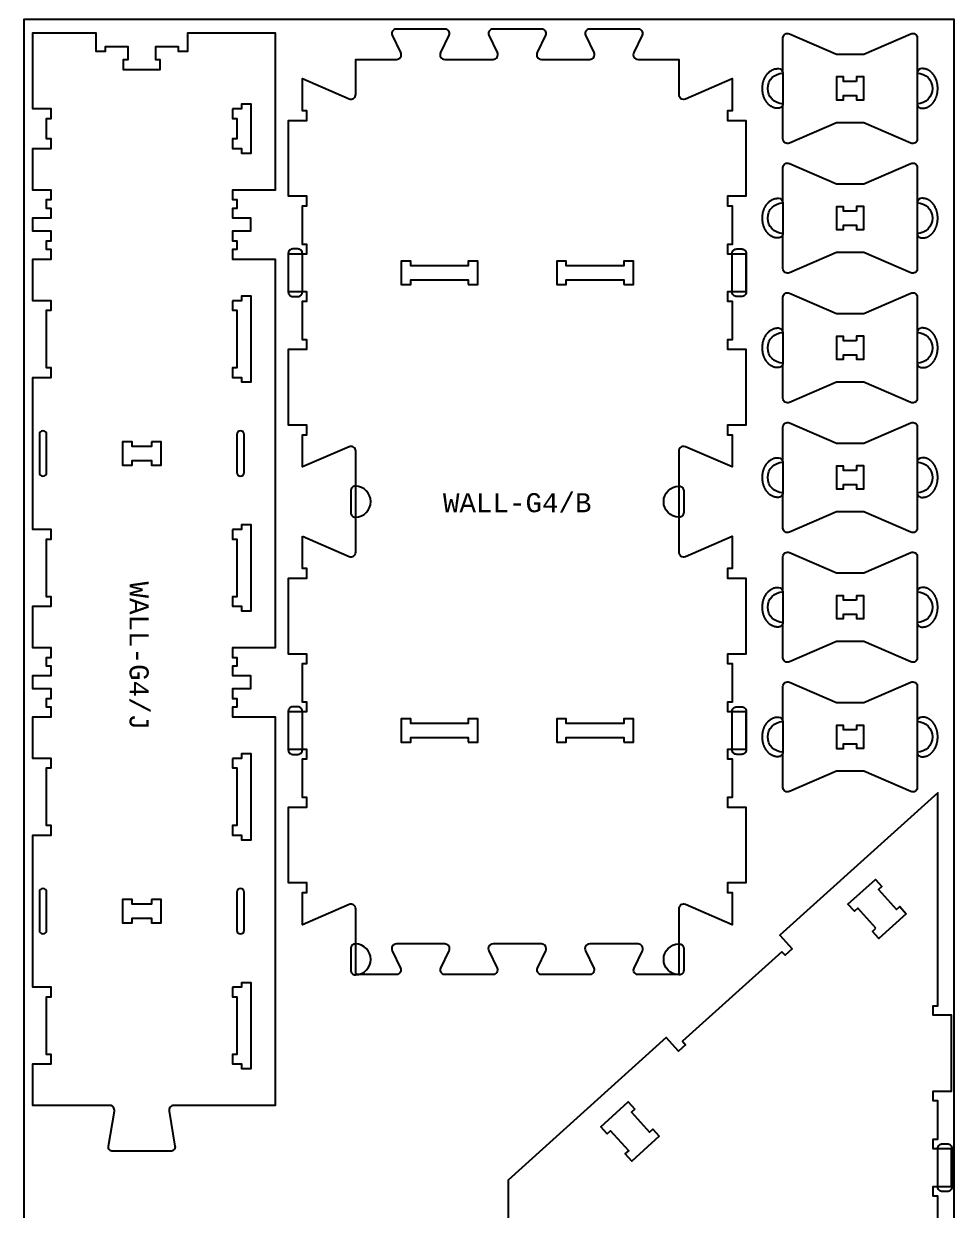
# Model space of a CAD drawing. Extents: x 0 to 12772, y 0 to 23683.
# Drawn here: x 5063 to 6283, y 2170 to 3725 of the extents above; entities that cross this region are included whole.
import ezdxf

# ---------------------------------------------------------------- set-up
doc = ezdxf.new("R2010")
doc.units = 0
for name, color, linetype in [('0_SHEET_SPRUCEPLY_2440X122', 1, 'CONTINUOUS'), ('1_ANYTOOL_1MMDEEP_LABELS_S', 2, 'CONTINUOUS'), ('3_ANYTOOL_CUTTHROUGH_INSID', 4, 'CONTINUOUS'), ('4_ANYTOOL_CUTTHROUGH_OUTSI', 5, 'CONTINUOUS'), ('5_ANYTOOL_HALF_MILL_9MM_IN', 3, 'CONTINUOUS')]:
    doc.layers.add(name, color=color, linetype=linetype)
doc.styles.add('MONOTXT_REGULAR', font='')
doc.styles.get('MONOTXT_REGULAR').set_extended_font_data('Monotxt')

msp = doc.modelspace()

# ---------------------------------------------------------------- linework, layer by layer
at = {"layer": '0_SHEET_SPRUCEPLY_2440X122'}
msp.add_lwpolyline([(5063, 1290.9), (6283, 1290.9), (6283, 3730.9), (5063, 3730.9)], close=True, dxfattribs=at)
at = {"layer": '3_ANYTOOL_CUTTHROUGH_INSID'}
for points in [[(6154.9, 3649.8), (6137.9, 3649.8), (6137.9, 3655.5), (6128.4, 3655.5), (6128.4, 3625.5), (6137.9, 3625.5), (6137.9, 3631.3), (6154.9, 3631.3), (6154.9, 3625.6), (6164.4, 3625.6), (6164.4, 3655.6), (6154.9, 3655.6)], [(5336.5, 3613.8), (5336.5, 3601.3), (5342.5, 3601.3), (5342.5, 3574.3), (5336.5, 3574.3), (5336.5, 3561.8), (5348.5, 3561.8), (5348.5, 3555.8), (5361, 3555.8), (5361, 3619.8), (5348.5, 3619.8), (5348.5, 3613.8)], [(6154.9, 3479.8), (6137.9, 3479.8), (6137.9, 3485.5), (6128.4, 3485.5), (6128.4, 3455.5), (6137.9, 3455.5), (6137.9, 3461.3), (6154.9, 3461.3), (6154.9, 3455.6), (6164.4, 3455.6), (6164.4, 3485.6), (6154.9, 3485.6)], [(5645.8, 3383.6), (5658.3, 3383.6), (5658.3, 3414.1), (5645.8, 3414.1), (5645.8, 3408.1), (5570.3, 3408.1), (5570.3, 3414.1), (5557.8, 3414.1), (5557.8, 3383.6), (5570.3, 3383.6), (5570.3, 3389.6), (5645.8, 3389.6)], [(5849.8, 3383.6), (5862.3, 3383.6), (5862.3, 3414.1), (5849.8, 3414.1), (5849.8, 3408.1), (5774.3, 3408.1), (5774.3, 3414.1), (5761.8, 3414.1), (5761.8, 3383.6), (5774.3, 3383.6), (5774.3, 3389.6), (5849.8, 3389.6)], [(5336.5, 3362.3), (5336.5, 3349.8), (5342.5, 3349.8), (5342.5, 3274.3), (5336.5, 3274.3), (5336.5, 3261.8), (5348.5, 3261.8), (5348.5, 3255.8), (5361, 3255.8), (5361, 3368.3), (5348.5, 3368.3), (5348.5, 3362.3)], [(6154.9, 3309.8), (6137.9, 3309.8), (6137.9, 3315.5), (6128.4, 3315.5), (6128.4, 3285.5), (6137.9, 3285.5), (6137.9, 3291.3), (6154.9, 3291.3), (6154.9, 3285.6), (6164.4, 3285.6), (6164.4, 3315.6), (6154.9, 3315.6)], [(5230.5, 3177.3), (5230.5, 3171.3), (5205, 3171.3), (5205, 3177.3), (5192.5, 3177.3), (5192.5, 3146.8), (5205, 3146.8), (5205, 3152.8), (5230.5, 3152.8), (5230.5, 3146.8), (5243, 3146.8), (5243, 3177.3)], [(6154.9, 3139.8), (6137.9, 3139.8), (6137.9, 3145.5), (6128.4, 3145.5), (6128.4, 3115.5), (6137.9, 3115.5), (6137.9, 3121.3), (6154.9, 3121.3), (6154.9, 3115.6), (6164.4, 3115.6), (6164.4, 3145.6), (6154.9, 3145.6)], [(5336.5, 3062.3), (5336.5, 3049.8), (5342.5, 3049.8), (5342.5, 2974.3), (5336.5, 2974.3), (5336.5, 2961.8), (5348.5, 2961.8), (5348.5, 2955.8), (5361, 2955.8), (5361, 3068.3), (5348.5, 3068.3), (5348.5, 3062.3)], [(6154.9, 2969.8), (6137.9, 2969.8), (6137.9, 2975.5), (6128.4, 2975.5), (6128.4, 2945.5), (6137.9, 2945.5), (6137.9, 2951.3), (6154.9, 2951.3), (6154.9, 2945.6), (6164.4, 2945.6), (6164.4, 2975.6), (6154.9, 2975.6)], [(5645.8, 2783.6), (5658.3, 2783.6), (5658.3, 2814.1), (5645.8, 2814.1), (5645.8, 2808.1), (5570.3, 2808.1), (5570.3, 2814.1), (5557.8, 2814.1), (5557.8, 2783.6), (5570.3, 2783.6), (5570.3, 2789.6), (5645.8, 2789.6)], [(5849.8, 2783.6), (5862.3, 2783.6), (5862.3, 2814.1), (5849.8, 2814.1), (5849.8, 2808.1), (5774.3, 2808.1), (5774.3, 2814.1), (5761.8, 2814.1), (5761.8, 2783.6), (5774.3, 2783.6), (5774.3, 2789.6), (5849.8, 2789.6)], [(6154.9, 2799.8), (6137.9, 2799.8), (6137.9, 2805.5), (6128.4, 2805.5), (6128.4, 2775.5), (6137.9, 2775.5), (6137.9, 2781.3), (6154.9, 2781.3), (6154.9, 2775.6), (6164.4, 2775.6), (6164.4, 2805.6), (6154.9, 2805.6)], [(5336.5, 2762.3), (5336.5, 2749.8), (5342.5, 2749.8), (5342.5, 2674.3), (5336.5, 2674.3), (5336.5, 2661.8), (5348.5, 2661.8), (5348.5, 2655.8), (5361, 2655.8), (5361, 2768.3), (5348.5, 2768.3), (5348.5, 2762.3)], [(6180.2, 2539.6), (6156.4, 2566), (6152, 2562), (6143.6, 2571.3), (6179.7, 2603.7), (6188, 2594.5), (6183.6, 2590.4), (6207.3, 2564.1), (6211.8, 2568.1), (6220.1, 2558.8), (6184.1, 2526.3), (6175.7, 2535.6)], [(5230.5, 2577.3), (5230.5, 2571.3), (5205, 2571.3), (5205, 2577.3), (5192.5, 2577.3), (5192.5, 2546.8), (5205, 2546.8), (5205, 2552.8), (5230.5, 2552.8), (5230.5, 2546.8), (5243, 2546.8), (5243, 2577.3)], [(5336.5, 2462.3), (5336.5, 2449.8), (5342.5, 2449.8), (5342.5, 2374.3), (5336.5, 2374.3), (5336.5, 2361.8), (5348.5, 2361.8), (5348.5, 2355.8), (5361, 2355.8), (5361, 2468.3), (5348.5, 2468.3), (5348.5, 2462.3)], [(5864, 2302.7), (5859.6, 2298.7), (5883.3, 2272.3), (5887.8, 2276.3), (5896.1, 2267), (5860.1, 2234.6), (5851.7, 2243.9), (5856.2, 2247.9), (5832.4, 2274.3), (5828, 2270.3), (5819.6, 2279.5), (5855.6, 2312)]]:
    msp.add_lwpolyline(points, close=True, dxfattribs=at)
for points in [[(5083.5, 3187), (5083.5, 3137, 1), (5093, 3137), (5093, 3187, 1)], [(5342.5, 3187), (5342.5, 3137, 1), (5352, 3137), (5352, 3187, 1)], [(5083.5, 2587), (5083.5, 2537, 1), (5093, 2537), (5093, 2587, 1)], [(5342.5, 2587), (5342.5, 2537, 1), (5352, 2537), (5352, 2587, 1)]]:
    msp.add_lwpolyline(points, format="xyb", close=True, dxfattribs=at)
at = {"layer": '4_ANYTOOL_CUTTHROUGH_OUTSI'}
for points in [[(5428.3, 3053.5), (5489.6, 3027, 0.539734), (5498.3, 3032.7), (5498.3, 3165.1, 0.539734), (5489.6, 3170.8), (5428.3, 3144.3), (5428.3, 3186.6), (5434.3, 3186.6), (5434.3, 3199.1), (5410.3, 3199.1), (5410.3, 3298.6), (5434.3, 3298.6), (5434.3, 3311.1), (5428.3, 3311.1), (5428.3, 3361.6), (5434.3, 3361.6), (5434.3, 3374.1), (5410.3, 3374.1), (5410.3, 3423.6), (5434.3, 3423.6), (5434.3, 3436.1), (5428.3, 3436.1), (5428.3, 3486.6), (5434.3, 3486.6), (5434.3, 3499.1), (5410.3, 3499.1), (5410.3, 3598.6), (5434.3, 3598.6), (5434.3, 3611.1), (5428.3, 3611.1), (5428.3, 3653.5), (5489.6, 3627), (5489.6, 3627, 0.539734), (5498.3, 3632.7), (5498.3, 3678.6), (5551.7, 3678.6), (5551.7, 3678.6, 0.551268), (5557.3, 3687.6), (5546.5, 3710.4, -0.551268), (5551.6, 3718.6), (5615, 3718.6, -0.551268), (5620.2, 3710.4), (5609.4, 3687.6, 0.551268), (5615, 3678.6), (5678.4, 3678.6, 0.551268), (5684, 3687.6), (5673.2, 3710.4, -0.551268), (5678.3, 3718.6), (5741.7, 3718.6, -0.551268), (5746.9, 3710.4), (5736.1, 3687.6, 0.551268), (5741.7, 3678.6), (5805.1, 3678.6, 0.551268), (5810.7, 3687.6), (5799.9, 3710.4, -0.551268), (5805, 3718.6), (5868.4, 3718.6, -0.551268), (5873.6, 3710.4), (5862.8, 3687.6, 0.551268), (5868.4, 3678.6), (5921.8, 3678.6), (5921.8, 3632.7), (5921.8, 3632.7, 0.539734), (5930.5, 3627), (5991.8, 3653.5), (5991.8, 3611.1), (5985.8, 3611.1), (5985.8, 3598.6), (6009.8, 3598.6), (6009.8, 3499.1), (5985.8, 3499.1), (5985.8, 3486.6), (5991.8, 3486.6), (5991.8, 3436.1), (5985.8, 3436.1), (5985.8, 3423.6), (6009.8, 3423.6), (6009.8, 3374.1), (5985.8, 3374.1), (5985.8, 3361.6), (5991.8, 3361.6), (5991.8, 3311.1), (5985.8, 3311.1), (5985.8, 3298.6), (6009.8, 3298.6), (6009.8, 3199.1), (5985.8, 3199.1), (5985.8, 3186.6), (5991.8, 3186.6), (5991.8, 3144.3), (5930.5, 3170.8), (5930.5, 3170.8, 0.539734), (5921.8, 3165.1), (5921.8, 3032.7, 0.539734), (5930.5, 3027), (5991.8, 3053.5), (5991.8, 3011.1), (5985.8, 3011.1), (5985.8, 2998.6), (6009.8, 2998.6), (6009.8, 2899.1), (5985.8, 2899.1), (5985.8, 2886.6), (5991.8, 2886.6), (5991.8, 2836.1), (5985.8, 2836.1), (5985.8, 2823.6), (6009.8, 2823.6), (6009.8, 2774.1), (5985.8, 2774.1), (5985.8, 2761.6), (5991.8, 2761.6), (5991.8, 2711.1), (5985.8, 2711.1), (5985.8, 2698.6), (6009.8, 2698.6), (6009.8, 2599.1), (5985.8, 2599.1), (5985.8, 2586.6), (5991.8, 2586.6), (5991.8, 2544.3), (5930.5, 2570.8), (5930.5, 2570.8, 0.539734), (5921.8, 2565.1), (5921.8, 2479.1), (5868.4, 2479.1), (5868.4, 2479.1, -0.551268), (5863.2, 2487.4), (5874.1, 2510.2, 0.551268), (5868.4, 2519.1), (5805, 2519.1, 0.551268), (5799.4, 2510.2), (5810.3, 2487.4, -0.551268), (5805.1, 2479.1), (5741.7, 2479.1, -0.551268), (5736.5, 2487.4), (5747.4, 2510.2, 0.551268), (5741.7, 2519.1), (5678.3, 2519.1, 0.551268), (5672.7, 2510.2), (5683.6, 2487.4, -0.551268), (5678.4, 2479.1), (5615, 2479.1, -0.551268), (5609.8, 2487.4), (5620.7, 2510.2, 0.551268), (5615, 2519.1), (5551.6, 2519.1, 0.551268), (5546, 2510.2), (5556.9, 2487.4, -0.551268), (5551.7, 2479.1), (5498.3, 2479.1), (5498.3, 2565.1), (5498.3, 2565.1, 0.539734), (5489.6, 2570.8), (5428.3, 2544.3), (5428.3, 2586.6), (5434.3, 2586.6), (5434.3, 2599.1), (5410.3, 2599.1), (5410.3, 2698.6), (5434.3, 2698.6), (5434.3, 2711.1), (5428.3, 2711.1), (5428.3, 2761.6), (5434.3, 2761.6), (5434.3, 2774.1), (5410.3, 2774.1), (5410.3, 2823.6), (5434.3, 2823.6), (5434.3, 2836.1), (5428.3, 2836.1), (5428.3, 2886.6), (5434.3, 2886.6), (5434.3, 2899.1), (5410.3, 2899.1), (5410.3, 2998.6), (5434.3, 2998.6), (5434.3, 3011.1), (5428.3, 3011.1), (5428.3, 3053.5)], [(5180.4, 2305), (5180.3, 2305.2), (5180.2, 2305.4), (5180.1, 2305.6), (5179.9, 2305.7), (5179.8, 2305.9), (5179.7, 2306), (5179.5, 2306.2), (5179.5, 2306.2), (5179.4, 2306.3), (5179.3, 2306.4), (5179.2, 2306.5), (5179.1, 2306.6), (5179, 2306.6), (5179, 2306.7), (5178.9, 2306.7), (5178.8, 2306.8), (5178.8, 2306.8), (5178.7, 2306.8), (5178.6, 2306.9), (5178.6, 2306.9), (5178.5, 2307), (5178.4, 2307), (5178.3, 2307), (5178.3, 2307.1), (5178.2, 2307.1), (5178.1, 2307.1), (5178, 2307.2), (5177.9, 2307.2), (5177.9, 2307.2), (5177.8, 2307.2), (5177.8, 2307.2), (5177.7, 2307.2), (5177.7, 2307.2), (5177.6, 2307.2), (5177.6, 2307.2), (5177.6, 2307.2), (5177.5, 2307.2), (5177.5, 2307.3), (5177.5, 2307.3), (5177.4, 2307.3), (5075, 2307.3), (5075, 2361.8), (5099, 2361.8), (5099, 2374.3), (5093, 2374.3), (5093, 2449.8), (5099, 2449.8), (5099, 2462.3), (5075, 2462.3), (5075, 2661.8), (5099, 2661.8), (5099, 2674.3), (5093, 2674.3), (5093, 2749.8), (5099, 2749.8), (5099, 2762.3), (5075, 2762.3), (5075, 2816.8), (5099, 2816.8), (5099, 2829.3), (5093, 2829.3), (5093, 2840.8), (5099, 2840.8), (5099, 2853.3), (5075, 2853.3), (5075, 2870.8), (5099, 2870.8), (5099, 2883.3), (5093, 2883.3), (5093, 2894.8), (5099, 2894.8), (5099, 2907.3), (5075, 2907.3), (5075, 2961.8), (5099, 2961.8), (5099, 2974.3), (5093, 2974.3), (5093, 3049.8), (5099, 3049.8), (5099, 3062.3), (5075, 3062.3), (5075, 3261.8), (5099, 3261.8), (5099, 3274.3), (5093, 3274.3), (5093, 3349.8), (5099, 3349.8), (5099, 3362.3), (5075, 3362.3), (5075, 3416.8), (5099, 3416.8), (5099, 3429.3), (5093, 3429.3), (5093, 3440.8), (5099, 3440.8), (5099, 3453.3), (5075, 3453.3), (5075, 3470.8), (5099, 3470.8), (5099, 3483.3), (5093, 3483.3), (5093, 3494.8), (5099, 3494.8), (5099, 3507.3), (5075, 3507.3), (5075, 3561.8), (5099, 3561.8), (5099, 3574.3), (5093, 3574.3), (5093, 3601.3), (5099, 3601.3), (5099, 3613.8), (5075, 3613.8), (5075, 3713.3), (5157.5, 3713.3), (5157.5, 3689.3), (5170, 3689.3), (5170, 3695.3), (5199.5, 3695.3), (5199.5, 3677.8), (5193.5, 3677.8), (5193.5, 3665.3), (5242, 3665.3), (5242, 3677.8), (5236, 3677.8), (5236, 3695.3), (5265.5, 3695.3), (5265.5, 3689.3), (5278, 3689.3), (5278, 3713.3), (5392.5, 3713.3), (5392.5, 3507.3), (5336.5, 3507.3), (5336.5, 3494.8), (5342.5, 3494.8), (5342.5, 3483.3), (5336.5, 3483.3), (5336.5, 3470.8), (5360.5, 3470.8), (5360.5, 3453.3), (5336.5, 3453.3), (5336.5, 3440.8), (5342.5, 3440.8), (5342.5, 3429.3), (5336.5, 3429.3), (5336.5, 3416.8), (5392.5, 3416.8), (5392.5, 2907.3), (5336.5, 2907.3), (5336.5, 2894.8), (5342.5, 2894.8), (5342.5, 2883.3), (5336.5, 2883.3), (5336.5, 2870.8), (5360.5, 2870.8), (5360.5, 2853.3), (5336.5, 2853.3), (5336.5, 2840.8), (5342.5, 2840.8), (5342.5, 2829.3), (5336.5, 2829.3), (5336.5, 2816.8), (5392.5, 2816.8), (5392.5, 2307.3), (5259.8, 2307.3), (5259.8, 2307.3, 0.463455), (5253.6, 2300), (5261.3, 2253.9, -0.463455), (5255.6, 2247.3), (5179.8, 2247.3, -0.463455), (5174.1, 2253.9), (5181.8, 2300, 0.219819)], [(6234.4, 3574.3, -0.539734), (6226, 3568.8), (6164.4, 3595.5), (6128.4, 3595.5), (6066.8, 3568.8, -0.539734), (6058.4, 3574.3), (6058.4, 3620.5, -1), (6058.4, 3660.5), (6058.4, 3706.7, -0.539734), (6066.8, 3712.2), (6128.4, 3685.5), (6164.4, 3685.5), (6226, 3712.2, -0.539734), (6234.4, 3706.7), (6234.4, 3660.5, -1), (6234.4, 3620.5)], [(6234.4, 3404.3, -0.539734), (6226, 3398.8), (6164.4, 3425.5), (6128.4, 3425.5), (6066.8, 3398.8, -0.539734), (6058.4, 3404.3), (6058.4, 3450.5, -1), (6058.4, 3490.5), (6058.4, 3536.7, -0.539734), (6066.8, 3542.2), (6128.4, 3515.5), (6164.4, 3515.5), (6226, 3542.2, -0.539734), (6234.4, 3536.7), (6234.4, 3490.5, -1), (6234.4, 3450.5)], [(6234.4, 3234.3, -0.539734), (6226, 3228.8), (6164.4, 3255.5), (6128.4, 3255.5), (6066.8, 3228.8, -0.539734), (6058.4, 3234.3), (6058.4, 3280.5, -1), (6058.4, 3320.5), (6058.4, 3366.7, -0.539734), (6066.8, 3372.2), (6128.4, 3345.5), (6164.4, 3345.5), (6226, 3372.2, -0.539734), (6234.4, 3366.7), (6234.4, 3320.5, -1), (6234.4, 3280.5)], [(6234.4, 3064.3, -0.539734), (6226, 3058.8), (6164.4, 3085.5), (6128.4, 3085.5), (6066.8, 3058.8, -0.539734), (6058.4, 3064.3), (6058.4, 3110.5, -1), (6058.4, 3150.5), (6058.4, 3196.7, -0.539734), (6066.8, 3202.2), (6128.4, 3175.5), (6164.4, 3175.5), (6226, 3202.2, -0.539734), (6234.4, 3196.7), (6234.4, 3150.5, -1), (6234.4, 3110.5)], [(6234.4, 2894.3, -0.539734), (6226, 2888.8), (6164.4, 2915.5), (6128.4, 2915.5), (6066.8, 2888.8, -0.539734), (6058.4, 2894.3), (6058.4, 2940.5, -1), (6058.4, 2980.5), (6058.4, 3026.7, -0.539734), (6066.8, 3032.2), (6128.4, 3005.5), (6164.4, 3005.5), (6226, 3032.2, -0.539734), (6234.4, 3026.7), (6234.4, 2980.5, -1), (6234.4, 2940.5)], [(6234.4, 2724.3, -0.539734), (6226, 2718.8), (6164.4, 2745.5), (6128.4, 2745.5), (6066.8, 2718.8, -0.539734), (6058.4, 2724.3), (6058.4, 2770.5, -1), (6058.4, 2810.5), (6058.4, 2856.7, -0.539734), (6066.8, 2862.2), (6128.4, 2835.5), (6164.4, 2835.5), (6226, 2862.2, -0.539734), (6234.4, 2856.7), (6234.4, 2810.5, -1), (6234.4, 2770.5)]]:
    msp.add_lwpolyline(points, format="xyb", close=True, dxfattribs=at)
msp.add_lwpolyline([(6261.5, 2138.1), (6261.5, 2188.6), (6255.5, 2188.6), (6255.5, 2201.1), (6279.5, 2201.1), (6279.5, 2250.6), (6255.5, 2250.6), (6255.5, 2263.1), (6261.5, 2263.1), (6261.5, 2313.6), (6255.5, 2313.6), (6255.5, 2326.1), (6279.5, 2326.1), (6279.5, 2425.6), (6255.5, 2425.6), (6255.5, 2438.1), (6261.5, 2438.1), (6261.5, 2717.1), (6054.4, 2530.6), (6070.5, 2512.8), (6061.2, 2504.4), (6057.1, 2508.9), (5926.7, 2391.5), (5930.7, 2387), (5921.5, 2378.7), (5905.4, 2396.5), (5698, 2209.7), (5698, 2089.7)], dxfattribs=at)
at = {"layer": '5_ANYTOOL_HALF_MILL_9MM_IN'}
for points in [[(6051.4, 3614.5), (6051, 3614.5), (6050.5, 3614.5), (6050.1, 3614.6), (6049.6, 3614.6), (6049.2, 3614.7), (6048.7, 3614.7), (6048.2, 3614.8), (6047.8, 3614.9), (6047.3, 3615.1), (6046.8, 3615.2), (6046.4, 3615.3), (6045.9, 3615.5), (6045.4, 3615.7), (6045, 3615.9), (6044.5, 3616.1), (6044.1, 3616.3), (6043.6, 3616.6), (6043.1, 3616.8), (6042.7, 3617.1), (6042.2, 3617.4), (6041.8, 3617.7), (6041.3, 3618), (6040.9, 3618.4), (6040.5, 3618.7), (6040, 3619.1), (6039.6, 3619.5), (6039.2, 3619.9), (6038.8, 3620.3), (6038.4, 3620.8), (6038, 3621.2), (6037.6, 3621.7), (6037.3, 3622.1), (6036.9, 3622.6), (6036.6, 3623.1), (6036.2, 3623.6), (6035.9, 3624.1), (6035.6, 3624.6), (6035.3, 3625.2), (6035, 3625.7), (6034.7, 3626.3), (6034.4, 3626.8), (6034.1, 3627.4), (6033.9, 3628), (6033.7, 3628.6), (6033.4, 3629.2), (6033.2, 3629.7), (6033, 3630.3), (6032.8, 3630.9), (6032.7, 3631.5), (6032.5, 3632.1), (6032.3, 3632.7), (6032.2, 3633.4), (6032.1, 3634), (6032, 3634.6), (6031.9, 3635.2), (6031.8, 3635.8), (6031.7, 3636.4), (6031.6, 3637), (6031.6, 3637.6), (6031.5, 3638.2), (6031.5, 3638.8), (6031.4, 3639.3), (6031.4, 3640.5), (6031.4, 3641.7), (6031.5, 3642.3), (6031.5, 3642.8), (6031.6, 3643.4), (6031.6, 3644), (6031.7, 3644.6), (6031.8, 3645.2), (6031.9, 3645.8), (6032, 3646.4), (6032.1, 3647.1), (6032.2, 3647.7), (6032.3, 3648.3), (6032.5, 3648.9), (6032.7, 3649.5), (6032.8, 3650.1), (6033, 3650.7), (6033.2, 3651.3), (6033.4, 3651.9), (6033.7, 3652.4), (6033.9, 3653), (6034.2, 3653.6), (6034.4, 3654.2), (6034.7, 3654.7), (6035, 3655.3), (6035.3, 3655.8), (6035.6, 3656.4), (6035.9, 3656.9), (6036.2, 3657.4), (6036.6, 3657.9), (6036.9, 3658.4), (6037.3, 3658.9), (6037.7, 3659.4), (6038, 3659.8), (6038.4, 3660.3), (6038.8, 3660.7), (6039.2, 3661.1), (6039.7, 3661.5), (6040.1, 3661.9), (6040.5, 3662.3), (6040.9, 3662.6), (6041.4, 3663), (6041.8, 3663.3), (6042.3, 3663.6), (6042.7, 3663.9), (6043.2, 3664.2), (6043.6, 3664.4), (6044.1, 3664.7), (6044.5, 3664.9), (6045, 3665.1), (6045.5, 3665.3), (6045.9, 3665.5), (6046.4, 3665.7), (6046.9, 3665.8), (6047.3, 3666), (6047.8, 3666.1), (6048.3, 3666.2), (6048.7, 3666.3), (6049.2, 3666.3), (6049.7, 3666.4), (6050.1, 3666.4), (6050.6, 3666.5), (6051, 3666.5), (6051.5, 3666.5), (6052.4, 3666.5, -0.413668), (6058.4, 3660.5), (6058.4, 3620.5, -0.41476), (6052.4, 3614.5)], [(6241.4, 3614.5), (6241.8, 3614.5), (6242.3, 3614.5), (6242.7, 3614.6), (6243.2, 3614.6), (6243.6, 3614.7), (6244.1, 3614.7), (6244.6, 3614.8), (6245, 3614.9), (6245.5, 3615.1), (6245.9, 3615.2), (6246.4, 3615.3), (6246.9, 3615.5), (6247.3, 3615.7), (6247.8, 3615.9), (6248.3, 3616.1), (6248.7, 3616.3), (6249.2, 3616.6), (6249.6, 3616.8), (6250.1, 3617.1), (6250.6, 3617.4), (6251, 3617.7), (6251.4, 3618), (6251.9, 3618.4), (6252.3, 3618.7), (6252.7, 3619.1), (6253.2, 3619.5), (6253.6, 3619.9), (6254, 3620.3), (6254.4, 3620.8), (6254.8, 3621.2), (6255.1, 3621.7), (6255.5, 3622.1), (6255.9, 3622.6), (6256.2, 3623.1), (6256.6, 3623.6), (6256.9, 3624.1), (6257.2, 3624.6), (6257.5, 3625.2), (6257.8, 3625.7), (6258.1, 3626.3), (6258.4, 3626.8), (6258.6, 3627.4), (6258.9, 3628), (6259.1, 3628.6), (6259.3, 3629.2), (6259.6, 3629.7), (6259.8, 3630.3), (6260, 3630.9), (6260.1, 3631.5), (6260.3, 3632.1), (6260.4, 3632.7), (6260.6, 3633.4), (6260.7, 3634), (6260.8, 3634.6), (6260.9, 3635.2), (6261, 3635.8), (6261.1, 3636.4), (6261.2, 3637), (6261.2, 3637.6), (6261.3, 3638.2), (6261.3, 3638.8), (6261.3, 3639.3), (6261.4, 3640.5), (6261.3, 3641.7), (6261.3, 3642.3), (6261.3, 3642.8), (6261.2, 3643.4), (6261.2, 3644), (6261.1, 3644.6), (6261, 3645.2), (6260.9, 3645.8), (6260.8, 3646.4), (6260.7, 3647.1), (6260.6, 3647.7), (6260.4, 3648.3), (6260.3, 3648.9), (6260.1, 3649.5), (6259.9, 3650.1), (6259.8, 3650.7), (6259.6, 3651.3), (6259.3, 3651.9), (6259.1, 3652.4), (6258.9, 3653), (6258.6, 3653.6), (6258.4, 3654.2), (6258.1, 3654.7), (6257.8, 3655.3), (6257.5, 3655.8), (6257.2, 3656.4), (6256.9, 3656.9), (6256.5, 3657.4), (6256.2, 3657.9), (6255.9, 3658.4), (6255.5, 3658.9), (6255.1, 3659.4), (6254.7, 3659.8), (6254.3, 3660.3), (6254, 3660.7), (6253.5, 3661.1), (6253.1, 3661.5), (6252.7, 3661.9), (6252.3, 3662.3), (6251.9, 3662.6), (6251.4, 3663), (6251, 3663.3), (6250.5, 3663.6), (6250.1, 3663.9), (6249.6, 3664.2), (6249.2, 3664.4), (6248.7, 3664.7), (6248.2, 3664.9), (6247.8, 3665.1), (6247.3, 3665.3), (6246.8, 3665.5), (6246.4, 3665.7), (6245.9, 3665.8), (6245.4, 3666), (6245, 3666.1), (6244.5, 3666.2), (6244, 3666.3), (6243.6, 3666.3), (6243.1, 3666.4), (6242.7, 3666.4), (6242.2, 3666.5), (6241.8, 3666.5), (6241.3, 3666.5), (6240.4, 3666.5, 0.413668), (6234.4, 3660.5), (6234.4, 3620.5, 0.41476), (6240.4, 3614.5)], [(6051.4, 3444.5), (6051, 3444.5), (6050.5, 3444.5), (6050.1, 3444.6), (6049.6, 3444.6), (6049.2, 3444.7), (6048.7, 3444.7), (6048.2, 3444.8), (6047.8, 3444.9), (6047.3, 3445.1), (6046.8, 3445.2), (6046.4, 3445.3), (6045.9, 3445.5), (6045.4, 3445.7), (6045, 3445.9), (6044.5, 3446.1), (6044.1, 3446.3), (6043.6, 3446.6), (6043.1, 3446.8), (6042.7, 3447.1), (6042.2, 3447.4), (6041.8, 3447.7), (6041.3, 3448), (6040.9, 3448.4), (6040.5, 3448.7), (6040, 3449.1), (6039.6, 3449.5), (6039.2, 3449.9), (6038.8, 3450.3), (6038.4, 3450.8), (6038, 3451.2), (6037.6, 3451.7), (6037.3, 3452.1), (6036.9, 3452.6), (6036.6, 3453.1), (6036.2, 3453.6), (6035.9, 3454.1), (6035.6, 3454.6), (6035.3, 3455.2), (6035, 3455.7), (6034.7, 3456.3), (6034.4, 3456.8), (6034.1, 3457.4), (6033.9, 3458), (6033.7, 3458.6), (6033.4, 3459.2), (6033.2, 3459.7), (6033, 3460.3), (6032.8, 3460.9), (6032.7, 3461.5), (6032.5, 3462.1), (6032.3, 3462.7), (6032.2, 3463.4), (6032.1, 3464), (6032, 3464.6), (6031.9, 3465.2), (6031.8, 3465.8), (6031.7, 3466.4), (6031.6, 3467), (6031.6, 3467.6), (6031.5, 3468.2), (6031.5, 3468.8), (6031.4, 3469.3), (6031.4, 3470.5), (6031.4, 3471.7), (6031.5, 3472.3), (6031.5, 3472.8), (6031.6, 3473.4), (6031.6, 3474), (6031.7, 3474.6), (6031.8, 3475.2), (6031.9, 3475.8), (6032, 3476.4), (6032.1, 3477.1), (6032.2, 3477.7), (6032.3, 3478.3), (6032.5, 3478.9), (6032.7, 3479.5), (6032.8, 3480.1), (6033, 3480.7), (6033.2, 3481.3), (6033.4, 3481.9), (6033.7, 3482.4), (6033.9, 3483), (6034.2, 3483.6), (6034.4, 3484.2), (6034.7, 3484.7), (6035, 3485.3), (6035.3, 3485.8), (6035.6, 3486.4), (6035.9, 3486.9), (6036.2, 3487.4), (6036.6, 3487.9), (6036.9, 3488.4), (6037.3, 3488.9), (6037.7, 3489.4), (6038, 3489.8), (6038.4, 3490.3), (6038.8, 3490.7), (6039.2, 3491.1), (6039.7, 3491.5), (6040.1, 3491.9), (6040.5, 3492.3), (6040.9, 3492.6), (6041.4, 3493), (6041.8, 3493.3), (6042.3, 3493.6), (6042.7, 3493.9), (6043.2, 3494.2), (6043.6, 3494.4), (6044.1, 3494.7), (6044.5, 3494.9), (6045, 3495.1), (6045.5, 3495.3), (6045.9, 3495.5), (6046.4, 3495.7), (6046.9, 3495.8), (6047.3, 3496), (6047.8, 3496.1), (6048.3, 3496.2), (6048.7, 3496.3), (6049.2, 3496.3), (6049.7, 3496.4), (6050.1, 3496.4), (6050.6, 3496.5), (6051, 3496.5), (6051.5, 3496.5), (6052.4, 3496.5, -0.413668), (6058.4, 3490.5), (6058.4, 3450.5, -0.41476), (6052.4, 3444.5)], [(6241.4, 3444.5), (6241.8, 3444.5), (6242.3, 3444.5), (6242.7, 3444.6), (6243.2, 3444.6), (6243.6, 3444.7), (6244.1, 3444.7), (6244.6, 3444.8), (6245, 3444.9), (6245.5, 3445.1), (6245.9, 3445.2), (6246.4, 3445.3), (6246.9, 3445.5), (6247.3, 3445.7), (6247.8, 3445.9), (6248.3, 3446.1), (6248.7, 3446.3), (6249.2, 3446.6), (6249.6, 3446.8), (6250.1, 3447.1), (6250.6, 3447.4), (6251, 3447.7), (6251.4, 3448), (6251.9, 3448.4), (6252.3, 3448.7), (6252.7, 3449.1), (6253.2, 3449.5), (6253.6, 3449.9), (6254, 3450.3), (6254.4, 3450.8), (6254.8, 3451.2), (6255.1, 3451.7), (6255.5, 3452.1), (6255.9, 3452.6), (6256.2, 3453.1), (6256.6, 3453.6), (6256.9, 3454.1), (6257.2, 3454.6), (6257.5, 3455.2), (6257.8, 3455.7), (6258.1, 3456.3), (6258.4, 3456.8), (6258.6, 3457.4), (6258.9, 3458), (6259.1, 3458.6), (6259.3, 3459.2), (6259.6, 3459.7), (6259.8, 3460.3), (6260, 3460.9), (6260.1, 3461.5), (6260.3, 3462.1), (6260.4, 3462.7), (6260.6, 3463.4), (6260.7, 3464), (6260.8, 3464.6), (6260.9, 3465.2), (6261, 3465.8), (6261.1, 3466.4), (6261.2, 3467), (6261.2, 3467.6), (6261.3, 3468.2), (6261.3, 3468.8), (6261.3, 3469.3), (6261.4, 3470.5), (6261.3, 3471.7), (6261.3, 3472.3), (6261.3, 3472.8), (6261.2, 3473.4), (6261.2, 3474), (6261.1, 3474.6), (6261, 3475.2), (6260.9, 3475.8), (6260.8, 3476.4), (6260.7, 3477.1), (6260.6, 3477.7), (6260.4, 3478.3), (6260.3, 3478.9), (6260.1, 3479.5), (6259.9, 3480.1), (6259.8, 3480.7), (6259.6, 3481.3), (6259.3, 3481.9), (6259.1, 3482.4), (6258.9, 3483), (6258.6, 3483.6), (6258.4, 3484.2), (6258.1, 3484.7), (6257.8, 3485.3), (6257.5, 3485.8), (6257.2, 3486.4), (6256.9, 3486.9), (6256.5, 3487.4), (6256.2, 3487.9), (6255.9, 3488.4), (6255.5, 3488.9), (6255.1, 3489.4), (6254.7, 3489.8), (6254.3, 3490.3), (6254, 3490.7), (6253.5, 3491.1), (6253.1, 3491.5), (6252.7, 3491.9), (6252.3, 3492.3), (6251.9, 3492.6), (6251.4, 3493), (6251, 3493.3), (6250.5, 3493.6), (6250.1, 3493.9), (6249.6, 3494.2), (6249.2, 3494.4), (6248.7, 3494.7), (6248.2, 3494.9), (6247.8, 3495.1), (6247.3, 3495.3), (6246.8, 3495.5), (6246.4, 3495.7), (6245.9, 3495.8), (6245.4, 3496), (6245, 3496.1), (6244.5, 3496.2), (6244, 3496.3), (6243.6, 3496.3), (6243.1, 3496.4), (6242.7, 3496.4), (6242.2, 3496.5), (6241.8, 3496.5), (6241.3, 3496.5), (6240.4, 3496.5, 0.413668), (6234.4, 3490.5), (6234.4, 3450.5, 0.41476), (6240.4, 3444.5)], [(5409.8, 3373.6, 0.414214), (5415.8, 3367.6), (5422.3, 3367.6, 0.414214), (5428.3, 3373.6), (5428.3, 3424.1, 0.414214), (5422.3, 3430.1), (5415.8, 3430.1, 0.414214), (5409.8, 3424.1)], [(6010.3, 3373.6, -0.414214), (6004.3, 3367.6), (5997.8, 3367.6, -0.414214), (5991.8, 3373.6), (5991.8, 3424.1, -0.414214), (5997.8, 3430.1), (6004.3, 3430.1, -0.414214), (6010.3, 3424.1)], [(6051.4, 3274.5), (6051, 3274.5), (6050.5, 3274.5), (6050.1, 3274.6), (6049.6, 3274.6), (6049.2, 3274.7), (6048.7, 3274.7), (6048.2, 3274.8), (6047.8, 3274.9), (6047.3, 3275.1), (6046.8, 3275.2), (6046.4, 3275.3), (6045.9, 3275.5), (6045.4, 3275.7), (6045, 3275.9), (6044.5, 3276.1), (6044.1, 3276.3), (6043.6, 3276.6), (6043.1, 3276.8), (6042.7, 3277.1), (6042.2, 3277.4), (6041.8, 3277.7), (6041.3, 3278), (6040.9, 3278.4), (6040.5, 3278.7), (6040, 3279.1), (6039.6, 3279.5), (6039.2, 3279.9), (6038.8, 3280.3), (6038.4, 3280.8), (6038, 3281.2), (6037.6, 3281.7), (6037.3, 3282.1), (6036.9, 3282.6), (6036.6, 3283.1), (6036.2, 3283.6), (6035.9, 3284.1), (6035.6, 3284.6), (6035.3, 3285.2), (6035, 3285.7), (6034.7, 3286.3), (6034.4, 3286.8), (6034.1, 3287.4), (6033.9, 3288), (6033.7, 3288.6), (6033.4, 3289.2), (6033.2, 3289.7), (6033, 3290.3), (6032.8, 3290.9), (6032.7, 3291.5), (6032.5, 3292.1), (6032.3, 3292.7), (6032.2, 3293.4), (6032.1, 3294), (6032, 3294.6), (6031.9, 3295.2), (6031.8, 3295.8), (6031.7, 3296.4), (6031.6, 3297), (6031.6, 3297.6), (6031.5, 3298.2), (6031.5, 3298.8), (6031.4, 3299.3), (6031.4, 3300.5), (6031.4, 3301.7), (6031.5, 3302.3), (6031.5, 3302.8), (6031.6, 3303.4), (6031.6, 3304), (6031.7, 3304.6), (6031.8, 3305.2), (6031.9, 3305.8), (6032, 3306.4), (6032.1, 3307.1), (6032.2, 3307.7), (6032.3, 3308.3), (6032.5, 3308.9), (6032.7, 3309.5), (6032.8, 3310.1), (6033, 3310.7), (6033.2, 3311.3), (6033.4, 3311.9), (6033.7, 3312.4), (6033.9, 3313), (6034.2, 3313.6), (6034.4, 3314.2), (6034.7, 3314.7), (6035, 3315.3), (6035.3, 3315.8), (6035.6, 3316.4), (6035.9, 3316.9), (6036.2, 3317.4), (6036.6, 3317.9), (6036.9, 3318.4), (6037.3, 3318.9), (6037.7, 3319.4), (6038, 3319.8), (6038.4, 3320.3), (6038.8, 3320.7), (6039.2, 3321.1), (6039.7, 3321.5), (6040.1, 3321.9), (6040.5, 3322.3), (6040.9, 3322.6), (6041.4, 3323), (6041.8, 3323.3), (6042.3, 3323.6), (6042.7, 3323.9), (6043.2, 3324.2), (6043.6, 3324.4), (6044.1, 3324.7), (6044.5, 3324.9), (6045, 3325.1), (6045.5, 3325.3), (6045.9, 3325.5), (6046.4, 3325.7), (6046.9, 3325.8), (6047.3, 3326), (6047.8, 3326.1), (6048.3, 3326.2), (6048.7, 3326.3), (6049.2, 3326.3), (6049.7, 3326.4), (6050.1, 3326.4), (6050.6, 3326.5), (6051, 3326.5), (6051.5, 3326.5), (6052.4, 3326.5, -0.413668), (6058.4, 3320.5), (6058.4, 3280.5, -0.41476), (6052.4, 3274.5)], [(6241.4, 3274.5), (6241.8, 3274.5), (6242.3, 3274.5), (6242.7, 3274.6), (6243.2, 3274.6), (6243.6, 3274.7), (6244.1, 3274.7), (6244.6, 3274.8), (6245, 3274.9), (6245.5, 3275.1), (6245.9, 3275.2), (6246.4, 3275.3), (6246.9, 3275.5), (6247.3, 3275.7), (6247.8, 3275.9), (6248.3, 3276.1), (6248.7, 3276.3), (6249.2, 3276.6), (6249.6, 3276.8), (6250.1, 3277.1), (6250.6, 3277.4), (6251, 3277.7), (6251.4, 3278), (6251.9, 3278.4), (6252.3, 3278.7), (6252.7, 3279.1), (6253.2, 3279.5), (6253.6, 3279.9), (6254, 3280.3), (6254.4, 3280.8), (6254.8, 3281.2), (6255.1, 3281.7), (6255.5, 3282.1), (6255.9, 3282.6), (6256.2, 3283.1), (6256.6, 3283.6), (6256.9, 3284.1), (6257.2, 3284.6), (6257.5, 3285.2), (6257.8, 3285.7), (6258.1, 3286.3), (6258.4, 3286.8), (6258.6, 3287.4), (6258.9, 3288), (6259.1, 3288.6), (6259.3, 3289.2), (6259.6, 3289.7), (6259.8, 3290.3), (6260, 3290.9), (6260.1, 3291.5), (6260.3, 3292.1), (6260.4, 3292.7), (6260.6, 3293.4), (6260.7, 3294), (6260.8, 3294.6), (6260.9, 3295.2), (6261, 3295.8), (6261.1, 3296.4), (6261.2, 3297), (6261.2, 3297.6), (6261.3, 3298.2), (6261.3, 3298.8), (6261.3, 3299.3), (6261.4, 3300.5), (6261.3, 3301.7), (6261.3, 3302.3), (6261.3, 3302.8), (6261.2, 3303.4), (6261.2, 3304), (6261.1, 3304.6), (6261, 3305.2), (6260.9, 3305.8), (6260.8, 3306.4), (6260.7, 3307.1), (6260.6, 3307.7), (6260.4, 3308.3), (6260.3, 3308.9), (6260.1, 3309.5), (6259.9, 3310.1), (6259.8, 3310.7), (6259.6, 3311.3), (6259.3, 3311.9), (6259.1, 3312.4), (6258.9, 3313), (6258.6, 3313.6), (6258.4, 3314.2), (6258.1, 3314.7), (6257.8, 3315.3), (6257.5, 3315.8), (6257.2, 3316.4), (6256.9, 3316.9), (6256.5, 3317.4), (6256.2, 3317.9), (6255.9, 3318.4), (6255.5, 3318.9), (6255.1, 3319.4), (6254.7, 3319.8), (6254.3, 3320.3), (6254, 3320.7), (6253.5, 3321.1), (6253.1, 3321.5), (6252.7, 3321.9), (6252.3, 3322.3), (6251.9, 3322.6), (6251.4, 3323), (6251, 3323.3), (6250.5, 3323.6), (6250.1, 3323.9), (6249.6, 3324.2), (6249.2, 3324.4), (6248.7, 3324.7), (6248.2, 3324.9), (6247.8, 3325.1), (6247.3, 3325.3), (6246.8, 3325.5), (6246.4, 3325.7), (6245.9, 3325.8), (6245.4, 3326), (6245, 3326.1), (6244.5, 3326.2), (6244, 3326.3), (6243.6, 3326.3), (6243.1, 3326.4), (6242.7, 3326.4), (6242.2, 3326.5), (6241.8, 3326.5), (6241.3, 3326.5), (6240.4, 3326.5, 0.413668), (6234.4, 3320.5), (6234.4, 3280.5, 0.41476), (6240.4, 3274.5)], [(6051.4, 3104.5), (6051, 3104.5), (6050.5, 3104.5), (6050.1, 3104.6), (6049.6, 3104.6), (6049.2, 3104.7), (6048.7, 3104.7), (6048.2, 3104.8), (6047.8, 3104.9), (6047.3, 3105.1), (6046.8, 3105.2), (6046.4, 3105.3), (6045.9, 3105.5), (6045.4, 3105.7), (6045, 3105.9), (6044.5, 3106.1), (6044.1, 3106.3), (6043.6, 3106.6), (6043.1, 3106.8), (6042.7, 3107.1), (6042.2, 3107.4), (6041.8, 3107.7), (6041.3, 3108), (6040.9, 3108.4), (6040.5, 3108.7), (6040, 3109.1), (6039.6, 3109.5), (6039.2, 3109.9), (6038.8, 3110.3), (6038.4, 3110.8), (6038, 3111.2), (6037.6, 3111.7), (6037.3, 3112.1), (6036.9, 3112.6), (6036.6, 3113.1), (6036.2, 3113.6), (6035.9, 3114.1), (6035.6, 3114.6), (6035.3, 3115.2), (6035, 3115.7), (6034.7, 3116.3), (6034.4, 3116.8), (6034.1, 3117.4), (6033.9, 3118), (6033.7, 3118.6), (6033.4, 3119.2), (6033.2, 3119.7), (6033, 3120.3), (6032.8, 3120.9), (6032.7, 3121.5), (6032.5, 3122.1), (6032.3, 3122.7), (6032.2, 3123.4), (6032.1, 3124), (6032, 3124.6), (6031.9, 3125.2), (6031.8, 3125.8), (6031.7, 3126.4), (6031.6, 3127), (6031.6, 3127.6), (6031.5, 3128.2), (6031.5, 3128.8), (6031.4, 3129.3), (6031.4, 3130.5), (6031.4, 3131.7), (6031.5, 3132.3), (6031.5, 3132.8), (6031.6, 3133.4), (6031.6, 3134), (6031.7, 3134.6), (6031.8, 3135.2), (6031.9, 3135.8), (6032, 3136.4), (6032.1, 3137.1), (6032.2, 3137.7), (6032.3, 3138.3), (6032.5, 3138.9), (6032.7, 3139.5), (6032.8, 3140.1), (6033, 3140.7), (6033.2, 3141.3), (6033.4, 3141.9), (6033.7, 3142.4), (6033.9, 3143), (6034.2, 3143.6), (6034.4, 3144.2), (6034.7, 3144.7), (6035, 3145.3), (6035.3, 3145.8), (6035.6, 3146.4), (6035.9, 3146.9), (6036.2, 3147.4), (6036.6, 3147.9), (6036.9, 3148.4), (6037.3, 3148.9), (6037.7, 3149.4), (6038, 3149.8), (6038.4, 3150.3), (6038.8, 3150.7), (6039.2, 3151.1), (6039.7, 3151.5), (6040.1, 3151.9), (6040.5, 3152.3), (6040.9, 3152.6), (6041.4, 3153), (6041.8, 3153.3), (6042.3, 3153.6), (6042.7, 3153.9), (6043.2, 3154.2), (6043.6, 3154.4), (6044.1, 3154.7), (6044.5, 3154.9), (6045, 3155.1), (6045.5, 3155.3), (6045.9, 3155.5), (6046.4, 3155.7), (6046.9, 3155.8), (6047.3, 3156), (6047.8, 3156.1), (6048.3, 3156.2), (6048.7, 3156.3), (6049.2, 3156.3), (6049.7, 3156.4), (6050.1, 3156.4), (6050.6, 3156.5), (6051, 3156.5), (6051.5, 3156.5), (6052.4, 3156.5, -0.413668), (6058.4, 3150.5), (6058.4, 3110.5, -0.41476), (6052.4, 3104.5)], [(6241.4, 3104.5), (6241.8, 3104.5), (6242.3, 3104.5), (6242.7, 3104.6), (6243.2, 3104.6), (6243.6, 3104.7), (6244.1, 3104.7), (6244.6, 3104.8), (6245, 3104.9), (6245.5, 3105.1), (6245.9, 3105.2), (6246.4, 3105.3), (6246.9, 3105.5), (6247.3, 3105.7), (6247.8, 3105.9), (6248.3, 3106.1), (6248.7, 3106.3), (6249.2, 3106.6), (6249.6, 3106.8), (6250.1, 3107.1), (6250.6, 3107.4), (6251, 3107.7), (6251.4, 3108), (6251.9, 3108.4), (6252.3, 3108.7), (6252.7, 3109.1), (6253.2, 3109.5), (6253.6, 3109.9), (6254, 3110.3), (6254.4, 3110.8), (6254.8, 3111.2), (6255.1, 3111.7), (6255.5, 3112.1), (6255.9, 3112.6), (6256.2, 3113.1), (6256.6, 3113.6), (6256.9, 3114.1), (6257.2, 3114.6), (6257.5, 3115.2), (6257.8, 3115.7), (6258.1, 3116.3), (6258.4, 3116.8), (6258.6, 3117.4), (6258.9, 3118), (6259.1, 3118.6), (6259.3, 3119.2), (6259.6, 3119.7), (6259.8, 3120.3), (6260, 3120.9), (6260.1, 3121.5), (6260.3, 3122.1), (6260.4, 3122.7), (6260.6, 3123.4), (6260.7, 3124), (6260.8, 3124.6), (6260.9, 3125.2), (6261, 3125.8), (6261.1, 3126.4), (6261.2, 3127), (6261.2, 3127.6), (6261.3, 3128.2), (6261.3, 3128.8), (6261.3, 3129.3), (6261.4, 3130.5), (6261.3, 3131.7), (6261.3, 3132.3), (6261.3, 3132.8), (6261.2, 3133.4), (6261.2, 3134), (6261.1, 3134.6), (6261, 3135.2), (6260.9, 3135.8), (6260.8, 3136.4), (6260.7, 3137.1), (6260.6, 3137.7), (6260.4, 3138.3), (6260.3, 3138.9), (6260.1, 3139.5), (6259.9, 3140.1), (6259.8, 3140.7), (6259.6, 3141.3), (6259.3, 3141.9), (6259.1, 3142.4), (6258.9, 3143), (6258.6, 3143.6), (6258.4, 3144.2), (6258.1, 3144.7), (6257.8, 3145.3), (6257.5, 3145.8), (6257.2, 3146.4), (6256.9, 3146.9), (6256.5, 3147.4), (6256.2, 3147.9), (6255.9, 3148.4), (6255.5, 3148.9), (6255.1, 3149.4), (6254.7, 3149.8), (6254.3, 3150.3), (6254, 3150.7), (6253.5, 3151.1), (6253.1, 3151.5), (6252.7, 3151.9), (6252.3, 3152.3), (6251.9, 3152.6), (6251.4, 3153), (6251, 3153.3), (6250.5, 3153.6), (6250.1, 3153.9), (6249.6, 3154.2), (6249.2, 3154.4), (6248.7, 3154.7), (6248.2, 3154.9), (6247.8, 3155.1), (6247.3, 3155.3), (6246.8, 3155.5), (6246.4, 3155.7), (6245.9, 3155.8), (6245.4, 3156), (6245, 3156.1), (6244.5, 3156.2), (6244, 3156.3), (6243.6, 3156.3), (6243.1, 3156.4), (6242.7, 3156.4), (6242.2, 3156.5), (6241.8, 3156.5), (6241.3, 3156.5), (6240.4, 3156.5, 0.413668), (6234.4, 3150.5), (6234.4, 3110.5, 0.41476), (6240.4, 3104.5)], [(5497.8, 3078.6), (5498, 3078.6, 0.987577), (5498, 3119.1), (5497.8, 3119.1, 0.414362), (5491.8, 3113.1), (5491.8, 3084.6, 0.414362)], [(5922.3, 3078.6), (5922, 3078.6, -0.987577), (5922, 3119.1), (5922.3, 3119.1, -0.414362), (5928.3, 3113.1), (5928.3, 3084.6, -0.414362)], [(6051.4, 2934.5), (6051, 2934.5), (6050.5, 2934.5), (6050.1, 2934.6), (6049.6, 2934.6), (6049.2, 2934.7), (6048.7, 2934.7), (6048.2, 2934.8), (6047.8, 2934.9), (6047.3, 2935.1), (6046.8, 2935.2), (6046.4, 2935.3), (6045.9, 2935.5), (6045.4, 2935.7), (6045, 2935.9), (6044.5, 2936.1), (6044.1, 2936.3), (6043.6, 2936.6), (6043.1, 2936.8), (6042.7, 2937.1), (6042.2, 2937.4), (6041.8, 2937.7), (6041.3, 2938), (6040.9, 2938.4), (6040.5, 2938.7), (6040, 2939.1), (6039.6, 2939.5), (6039.2, 2939.9), (6038.8, 2940.3), (6038.4, 2940.8), (6038, 2941.2), (6037.6, 2941.7), (6037.3, 2942.1), (6036.9, 2942.6), (6036.6, 2943.1), (6036.2, 2943.6), (6035.9, 2944.1), (6035.6, 2944.6), (6035.3, 2945.2), (6035, 2945.7), (6034.7, 2946.3), (6034.4, 2946.8), (6034.1, 2947.4), (6033.9, 2948), (6033.7, 2948.6), (6033.4, 2949.2), (6033.2, 2949.7), (6033, 2950.3), (6032.8, 2950.9), (6032.7, 2951.5), (6032.5, 2952.1), (6032.3, 2952.7), (6032.2, 2953.4), (6032.1, 2954), (6032, 2954.6), (6031.9, 2955.2), (6031.8, 2955.8), (6031.7, 2956.4), (6031.6, 2957), (6031.6, 2957.6), (6031.5, 2958.2), (6031.5, 2958.8), (6031.4, 2959.3), (6031.4, 2960.5), (6031.4, 2961.7), (6031.5, 2962.3), (6031.5, 2962.8), (6031.6, 2963.4), (6031.6, 2964), (6031.7, 2964.6), (6031.8, 2965.2), (6031.9, 2965.8), (6032, 2966.4), (6032.1, 2967.1), (6032.2, 2967.7), (6032.3, 2968.3), (6032.5, 2968.9), (6032.7, 2969.5), (6032.8, 2970.1), (6033, 2970.7), (6033.2, 2971.3), (6033.4, 2971.9), (6033.7, 2972.4), (6033.9, 2973), (6034.2, 2973.6), (6034.4, 2974.2), (6034.7, 2974.7), (6035, 2975.3), (6035.3, 2975.8), (6035.6, 2976.4), (6035.9, 2976.9), (6036.2, 2977.4), (6036.6, 2977.9), (6036.9, 2978.4), (6037.3, 2978.9), (6037.7, 2979.4), (6038, 2979.8), (6038.4, 2980.3), (6038.8, 2980.7), (6039.2, 2981.1), (6039.7, 2981.5), (6040.1, 2981.9), (6040.5, 2982.3), (6040.9, 2982.6), (6041.4, 2983), (6041.8, 2983.3), (6042.3, 2983.6), (6042.7, 2983.9), (6043.2, 2984.2), (6043.6, 2984.4), (6044.1, 2984.7), (6044.5, 2984.9), (6045, 2985.1), (6045.5, 2985.3), (6045.9, 2985.5), (6046.4, 2985.7), (6046.9, 2985.8), (6047.3, 2986), (6047.8, 2986.1), (6048.3, 2986.2), (6048.7, 2986.3), (6049.2, 2986.3), (6049.7, 2986.4), (6050.1, 2986.4), (6050.6, 2986.5), (6051, 2986.5), (6051.5, 2986.5), (6052.4, 2986.5, -0.413668), (6058.4, 2980.5), (6058.4, 2940.5, -0.41476), (6052.4, 2934.5)], [(6241.4, 2934.5), (6241.8, 2934.5), (6242.3, 2934.5), (6242.7, 2934.6), (6243.2, 2934.6), (6243.6, 2934.7), (6244.1, 2934.7), (6244.6, 2934.8), (6245, 2934.9), (6245.5, 2935.1), (6245.9, 2935.2), (6246.4, 2935.3), (6246.9, 2935.5), (6247.3, 2935.7), (6247.8, 2935.9), (6248.3, 2936.1), (6248.7, 2936.3), (6249.2, 2936.6), (6249.6, 2936.8), (6250.1, 2937.1), (6250.6, 2937.4), (6251, 2937.7), (6251.4, 2938), (6251.9, 2938.4), (6252.3, 2938.7), (6252.7, 2939.1), (6253.2, 2939.5), (6253.6, 2939.9), (6254, 2940.3), (6254.4, 2940.8), (6254.8, 2941.2), (6255.1, 2941.7), (6255.5, 2942.1), (6255.9, 2942.6), (6256.2, 2943.1), (6256.6, 2943.6), (6256.9, 2944.1), (6257.2, 2944.6), (6257.5, 2945.2), (6257.8, 2945.7), (6258.1, 2946.3), (6258.4, 2946.8), (6258.6, 2947.4), (6258.9, 2948), (6259.1, 2948.6), (6259.3, 2949.2), (6259.6, 2949.7), (6259.8, 2950.3), (6260, 2950.9), (6260.1, 2951.5), (6260.3, 2952.1), (6260.4, 2952.7), (6260.6, 2953.4), (6260.7, 2954), (6260.8, 2954.6), (6260.9, 2955.2), (6261, 2955.8), (6261.1, 2956.4), (6261.2, 2957), (6261.2, 2957.6), (6261.3, 2958.2), (6261.3, 2958.8), (6261.3, 2959.3), (6261.4, 2960.5), (6261.3, 2961.7), (6261.3, 2962.3), (6261.3, 2962.8), (6261.2, 2963.4), (6261.2, 2964), (6261.1, 2964.6), (6261, 2965.2), (6260.9, 2965.8), (6260.8, 2966.4), (6260.7, 2967.1), (6260.6, 2967.7), (6260.4, 2968.3), (6260.3, 2968.9), (6260.1, 2969.5), (6259.9, 2970.1), (6259.8, 2970.7), (6259.6, 2971.3), (6259.3, 2971.9), (6259.1, 2972.4), (6258.9, 2973), (6258.6, 2973.6), (6258.4, 2974.2), (6258.1, 2974.7), (6257.8, 2975.3), (6257.5, 2975.8), (6257.2, 2976.4), (6256.9, 2976.9), (6256.5, 2977.4), (6256.2, 2977.9), (6255.9, 2978.4), (6255.5, 2978.9), (6255.1, 2979.4), (6254.7, 2979.8), (6254.3, 2980.3), (6254, 2980.7), (6253.5, 2981.1), (6253.1, 2981.5), (6252.7, 2981.9), (6252.3, 2982.3), (6251.9, 2982.6), (6251.4, 2983), (6251, 2983.3), (6250.5, 2983.6), (6250.1, 2983.9), (6249.6, 2984.2), (6249.2, 2984.4), (6248.7, 2984.7), (6248.2, 2984.9), (6247.8, 2985.1), (6247.3, 2985.3), (6246.8, 2985.5), (6246.4, 2985.7), (6245.9, 2985.8), (6245.4, 2986), (6245, 2986.1), (6244.5, 2986.2), (6244, 2986.3), (6243.6, 2986.3), (6243.1, 2986.4), (6242.7, 2986.4), (6242.2, 2986.5), (6241.8, 2986.5), (6241.3, 2986.5), (6240.4, 2986.5, 0.413668), (6234.4, 2980.5), (6234.4, 2940.5, 0.41476), (6240.4, 2934.5)], [(5409.8, 2773.6, 0.414214), (5415.8, 2767.6), (5422.3, 2767.6, 0.414214), (5428.3, 2773.6), (5428.3, 2824.1, 0.414214), (5422.3, 2830.1), (5415.8, 2830.1, 0.414214), (5409.8, 2824.1)], [(6010.3, 2773.6, -0.414214), (6004.3, 2767.6), (5997.8, 2767.6, -0.414214), (5991.8, 2773.6), (5991.8, 2824.1, -0.414214), (5997.8, 2830.1), (6004.3, 2830.1, -0.414214), (6010.3, 2824.1)], [(6051.4, 2764.5), (6051, 2764.5), (6050.5, 2764.5), (6050.1, 2764.6), (6049.6, 2764.6), (6049.2, 2764.7), (6048.7, 2764.7), (6048.2, 2764.8), (6047.8, 2764.9), (6047.3, 2765.1), (6046.8, 2765.2), (6046.4, 2765.3), (6045.9, 2765.5), (6045.4, 2765.7), (6045, 2765.9), (6044.5, 2766.1), (6044.1, 2766.3), (6043.6, 2766.6), (6043.1, 2766.8), (6042.7, 2767.1), (6042.2, 2767.4), (6041.8, 2767.7), (6041.3, 2768), (6040.9, 2768.4), (6040.5, 2768.7), (6040, 2769.1), (6039.6, 2769.5), (6039.2, 2769.9), (6038.8, 2770.3), (6038.4, 2770.8), (6038, 2771.2), (6037.6, 2771.7), (6037.3, 2772.1), (6036.9, 2772.6), (6036.6, 2773.1), (6036.2, 2773.6), (6035.9, 2774.1), (6035.6, 2774.6), (6035.3, 2775.2), (6035, 2775.7), (6034.7, 2776.3), (6034.4, 2776.8), (6034.1, 2777.4), (6033.9, 2778), (6033.7, 2778.6), (6033.4, 2779.2), (6033.2, 2779.7), (6033, 2780.3), (6032.8, 2780.9), (6032.7, 2781.5), (6032.5, 2782.1), (6032.3, 2782.7), (6032.2, 2783.4), (6032.1, 2784), (6032, 2784.6), (6031.9, 2785.2), (6031.8, 2785.8), (6031.7, 2786.4), (6031.6, 2787), (6031.6, 2787.6), (6031.5, 2788.2), (6031.5, 2788.8), (6031.4, 2789.3), (6031.4, 2790.5), (6031.4, 2791.7), (6031.5, 2792.3), (6031.5, 2792.8), (6031.6, 2793.4), (6031.6, 2794), (6031.7, 2794.6), (6031.8, 2795.2), (6031.9, 2795.8), (6032, 2796.4), (6032.1, 2797.1), (6032.2, 2797.7), (6032.3, 2798.3), (6032.5, 2798.9), (6032.7, 2799.5), (6032.8, 2800.1), (6033, 2800.7), (6033.2, 2801.3), (6033.4, 2801.9), (6033.7, 2802.4), (6033.9, 2803), (6034.2, 2803.6), (6034.4, 2804.2), (6034.7, 2804.7), (6035, 2805.3), (6035.3, 2805.8), (6035.6, 2806.4), (6035.9, 2806.9), (6036.2, 2807.4), (6036.6, 2807.9), (6036.9, 2808.4), (6037.3, 2808.9), (6037.7, 2809.4), (6038, 2809.8), (6038.4, 2810.3), (6038.8, 2810.7), (6039.2, 2811.1), (6039.7, 2811.5), (6040.1, 2811.9), (6040.5, 2812.3), (6040.9, 2812.6), (6041.4, 2813), (6041.8, 2813.3), (6042.3, 2813.6), (6042.7, 2813.9), (6043.2, 2814.2), (6043.6, 2814.4), (6044.1, 2814.7), (6044.5, 2814.9), (6045, 2815.1), (6045.5, 2815.3), (6045.9, 2815.5), (6046.4, 2815.7), (6046.9, 2815.8), (6047.3, 2816), (6047.8, 2816.1), (6048.3, 2816.2), (6048.7, 2816.3), (6049.2, 2816.3), (6049.7, 2816.4), (6050.1, 2816.4), (6050.6, 2816.5), (6051, 2816.5), (6051.5, 2816.5), (6052.4, 2816.5, -0.413668), (6058.4, 2810.5), (6058.4, 2770.5, -0.41476), (6052.4, 2764.5)], [(6241.4, 2764.5), (6241.8, 2764.5), (6242.3, 2764.5), (6242.7, 2764.6), (6243.2, 2764.6), (6243.6, 2764.7), (6244.1, 2764.7), (6244.6, 2764.8), (6245, 2764.9), (6245.5, 2765.1), (6245.9, 2765.2), (6246.4, 2765.3), (6246.9, 2765.5), (6247.3, 2765.7), (6247.8, 2765.9), (6248.3, 2766.1), (6248.7, 2766.3), (6249.2, 2766.6), (6249.6, 2766.8), (6250.1, 2767.1), (6250.6, 2767.4), (6251, 2767.7), (6251.4, 2768), (6251.9, 2768.4), (6252.3, 2768.7), (6252.7, 2769.1), (6253.2, 2769.5), (6253.6, 2769.9), (6254, 2770.3), (6254.4, 2770.8), (6254.8, 2771.2), (6255.1, 2771.7), (6255.5, 2772.1), (6255.9, 2772.6), (6256.2, 2773.1), (6256.6, 2773.6), (6256.9, 2774.1), (6257.2, 2774.6), (6257.5, 2775.2), (6257.8, 2775.7), (6258.1, 2776.3), (6258.4, 2776.8), (6258.6, 2777.4), (6258.9, 2778), (6259.1, 2778.6), (6259.3, 2779.2), (6259.6, 2779.7), (6259.8, 2780.3), (6260, 2780.9), (6260.1, 2781.5), (6260.3, 2782.1), (6260.4, 2782.7), (6260.6, 2783.4), (6260.7, 2784), (6260.8, 2784.6), (6260.9, 2785.2), (6261, 2785.8), (6261.1, 2786.4), (6261.2, 2787), (6261.2, 2787.6), (6261.3, 2788.2), (6261.3, 2788.8), (6261.3, 2789.3), (6261.4, 2790.5), (6261.3, 2791.7), (6261.3, 2792.3), (6261.3, 2792.8), (6261.2, 2793.4), (6261.2, 2794), (6261.1, 2794.6), (6261, 2795.2), (6260.9, 2795.8), (6260.8, 2796.4), (6260.7, 2797.1), (6260.6, 2797.7), (6260.4, 2798.3), (6260.3, 2798.9), (6260.1, 2799.5), (6259.9, 2800.1), (6259.8, 2800.7), (6259.6, 2801.3), (6259.3, 2801.9), (6259.1, 2802.4), (6258.9, 2803), (6258.6, 2803.6), (6258.4, 2804.2), (6258.1, 2804.7), (6257.8, 2805.3), (6257.5, 2805.8), (6257.2, 2806.4), (6256.9, 2806.9), (6256.5, 2807.4), (6256.2, 2807.9), (6255.9, 2808.4), (6255.5, 2808.9), (6255.1, 2809.4), (6254.7, 2809.8), (6254.3, 2810.3), (6254, 2810.7), (6253.5, 2811.1), (6253.1, 2811.5), (6252.7, 2811.9), (6252.3, 2812.3), (6251.9, 2812.6), (6251.4, 2813), (6251, 2813.3), (6250.5, 2813.6), (6250.1, 2813.9), (6249.6, 2814.2), (6249.2, 2814.4), (6248.7, 2814.7), (6248.2, 2814.9), (6247.8, 2815.1), (6247.3, 2815.3), (6246.8, 2815.5), (6246.4, 2815.7), (6245.9, 2815.8), (6245.4, 2816), (6245, 2816.1), (6244.5, 2816.2), (6244, 2816.3), (6243.6, 2816.3), (6243.1, 2816.4), (6242.7, 2816.4), (6242.2, 2816.5), (6241.8, 2816.5), (6241.3, 2816.5), (6240.4, 2816.5, 0.413668), (6234.4, 2810.5), (6234.4, 2770.5, 0.41476), (6240.4, 2764.5)], [(5497.8, 2478.6), (5498, 2478.6, 0.987577), (5498, 2519.1), (5497.8, 2519.1, 0.414362), (5491.8, 2513.1), (5491.8, 2484.6, 0.414362)], [(5922.3, 2478.6), (5922, 2478.6, -0.987577), (5922, 2519.1), (5922.3, 2519.1, -0.414362), (5928.3, 2513.1), (5928.3, 2484.6, -0.414362)], [(6280, 2200.6, -0.414214), (6274, 2194.6), (6267.5, 2194.6, -0.414214), (6261.5, 2200.6), (6261.5, 2251.1, -0.414214), (6267.5, 2257.1), (6274, 2257.1, -0.414214), (6280, 2251.1)]]:
    msp.add_lwpolyline(points, format="xyb", close=True, dxfattribs=at)

# ---------------------------------------------------------------- texts
at = {"layer": '1_ANYTOOL_1MMDEEP_LABELS_S', "insert": (5710, 3097.3), "char_height": 25, "width": 486.757, "attachment_point": 5, "style": 'MONOTXT_REGULAR'}
msp.add_mtext('WALL-G4/B', dxfattribs=at)
at = {"layer": '1_ANYTOOL_1MMDEEP_LABELS_S', "insert": (5214.1, 2896.8), "char_height": 25, "width": 486.757, "attachment_point": 5, "rotation": 270, "style": 'MONOTXT_REGULAR'}
msp.add_mtext('WALL-G4/J', dxfattribs=at)

doc.saveas('drawing.dxf')
